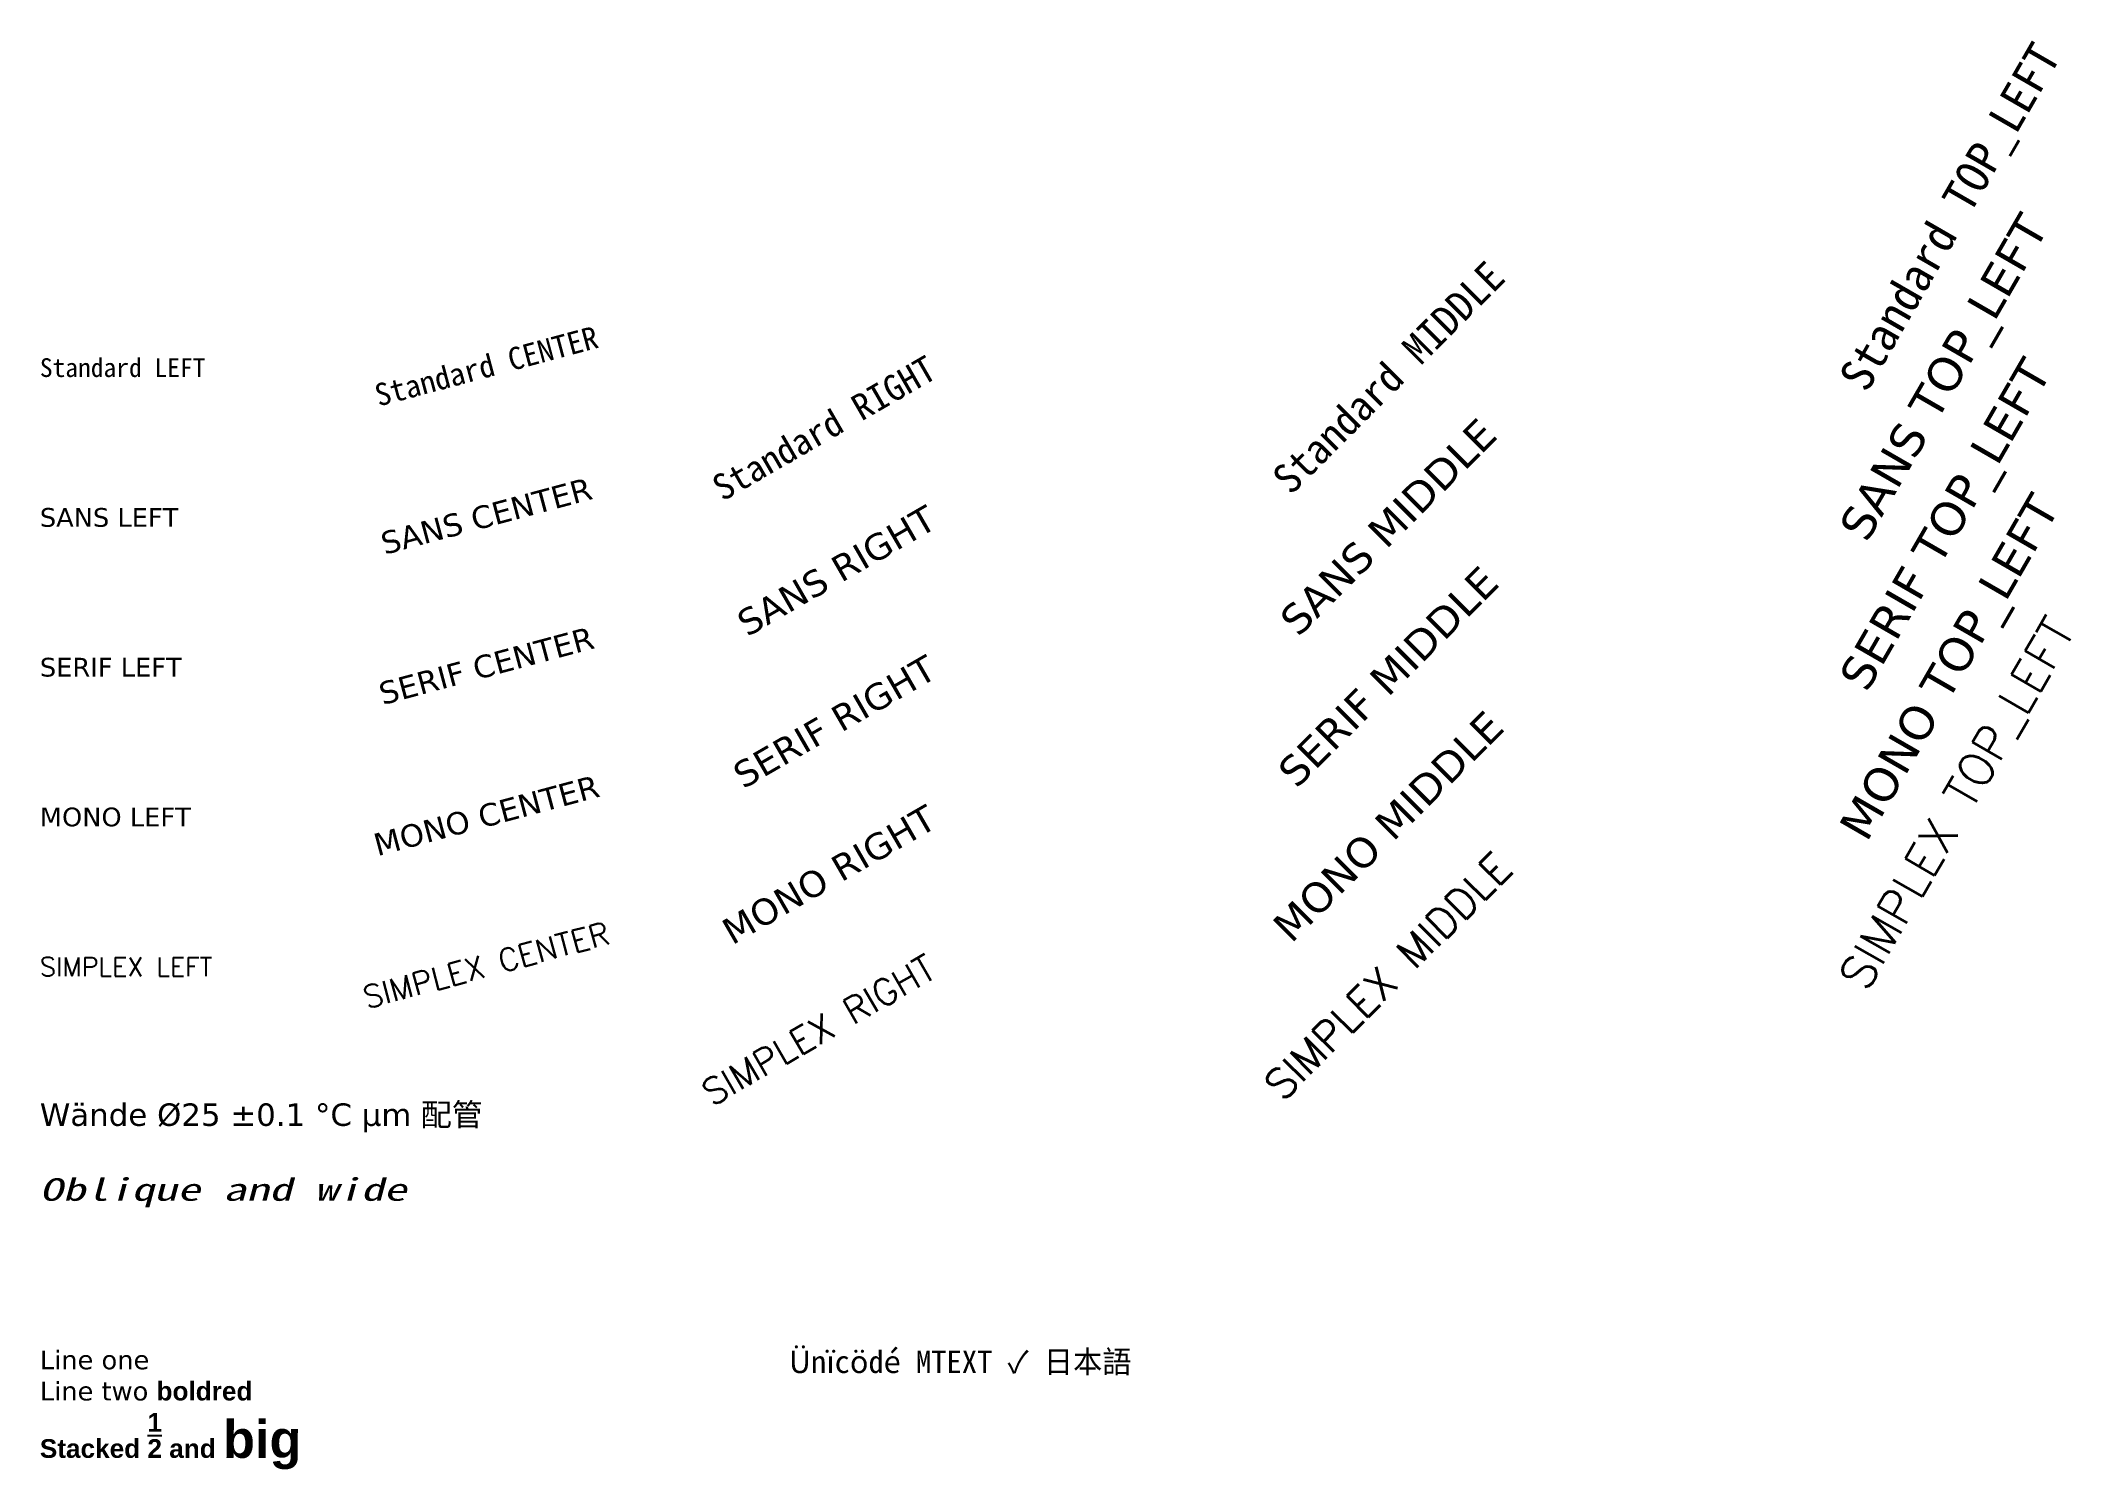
# Model space of a CAD drawing. Header units: metres. Extents: x 0 to 271, y -146 to 45.
import ezdxf
from ezdxf.enums import TextEntityAlignment as Align

# ---------------------------------------------------------------- set-up
doc = ezdxf.new("R2010")
doc.units = ezdxf.units.M
doc.styles.add('MONO', font='DejaVuSansMono.ttf')
doc.styles.add('SANS', font='DejaVuSans.ttf')
doc.styles.add('SERIF', font='DejaVuSerif.ttf')
doc.styles.add('SIMPLEX', font='simplex.shx')

msp = doc.modelspace()

# ---------------------------------------------------------------- texts
msp.add_text('Standard TOP_LEFT', height=4.5, rotation=60).set_placement((240, 0), align=Align.TOP_LEFT)
for s, style, p in [('SANS TOP_LEFT', 'SANS', (240, -20)), ('SERIF TOP_LEFT', 'SERIF', (240, -40)), ('MONO TOP_LEFT', 'MONO', (240, -60)), ('SIMPLEX TOP_LEFT', 'SIMPLEX', (240, -80))]:
    msp.add_text(s, height=4.5, rotation=60, dxfattribs=dict(style=style)).set_placement(p, align=Align.TOP_LEFT)
msp.add_text('Standard MIDDLE', height=4, rotation=45).set_placement((180, 0), align=Align.MIDDLE)
msp.add_text('Standard CENTER', height=3, rotation=15).set_placement((60, 0), align=Align.CENTER)
msp.add_text('Standard RIGHT', height=3.5, rotation=30).set_placement((120, 0), align=Align.RIGHT)
msp.add_text('Standard LEFT', height=2.5).set_placement((0, 0))
for s, style, p in [('SANS MIDDLE', 'SANS', (180, -20)), ('SERIF MIDDLE', 'SERIF', (180, -40)), ('MONO MIDDLE', 'MONO', (180, -60)), ('SIMPLEX MIDDLE', 'SIMPLEX', (180, -80))]:
    msp.add_text(s, height=4, rotation=45, dxfattribs=dict(style=style)).set_placement(p, align=Align.MIDDLE)
for s, style, p in [('SANS CENTER', 'SANS', (60, -20)), ('SERIF CENTER', 'SERIF', (60, -40)), ('MONO CENTER', 'MONO', (60, -60)), ('SIMPLEX CENTER', 'SIMPLEX', (60, -80))]:
    msp.add_text(s, height=3, rotation=15, dxfattribs=dict(style=style)).set_placement(p, align=Align.CENTER)
for s, height, style, p in [('SANS LEFT', 2.5, 'SANS', (0, -20)), ('SERIF LEFT', 2.5, 'SERIF', (0, -40)), ('MONO LEFT', 2.5, 'MONO', (0, -60)), ('SIMPLEX LEFT', 2.5, 'SIMPLEX', (0, -80)), ('Wände Ø25 ±0.1 °C µm 配管', 3, 'SANS', (0, -100))]:
    msp.add_text(s, height=height, dxfattribs=dict(style=style)).set_placement(p)
for s, style, p in [('SANS RIGHT', 'SANS', (120, -20)), ('SERIF RIGHT', 'SERIF', (120, -40)), ('MONO RIGHT', 'MONO', (120, -60)), ('SIMPLEX RIGHT', 'SIMPLEX', (120, -80))]:
    msp.add_text(s, height=3.5, rotation=30, dxfattribs=dict(style=style)).set_placement(p, align=Align.RIGHT)
at = {"oblique": 15, "width": 1.5}
msp.add_text('Oblique and wide', height=3, dxfattribs=at).set_placement((0, -110))
at = {"insert": (0, -130), "char_height": 2.5, "width": 80, "attachment_point": 1, "style": 'SANS'}
msp.add_mtext('Line one\\PLine two \\fArial|b1|i0;bold\\f;\\C1;red\\C256;\\PStacked \\S1/2; and \\H2x;big\\H0.5x;', dxfattribs=at)
at = {"insert": (100, -130), "char_height": 3, "attachment_point": 1}
msp.add_mtext('Ünïcödé MTEXT ✓ 日本語', dxfattribs=at)

doc.saveas('drawing.dxf')
